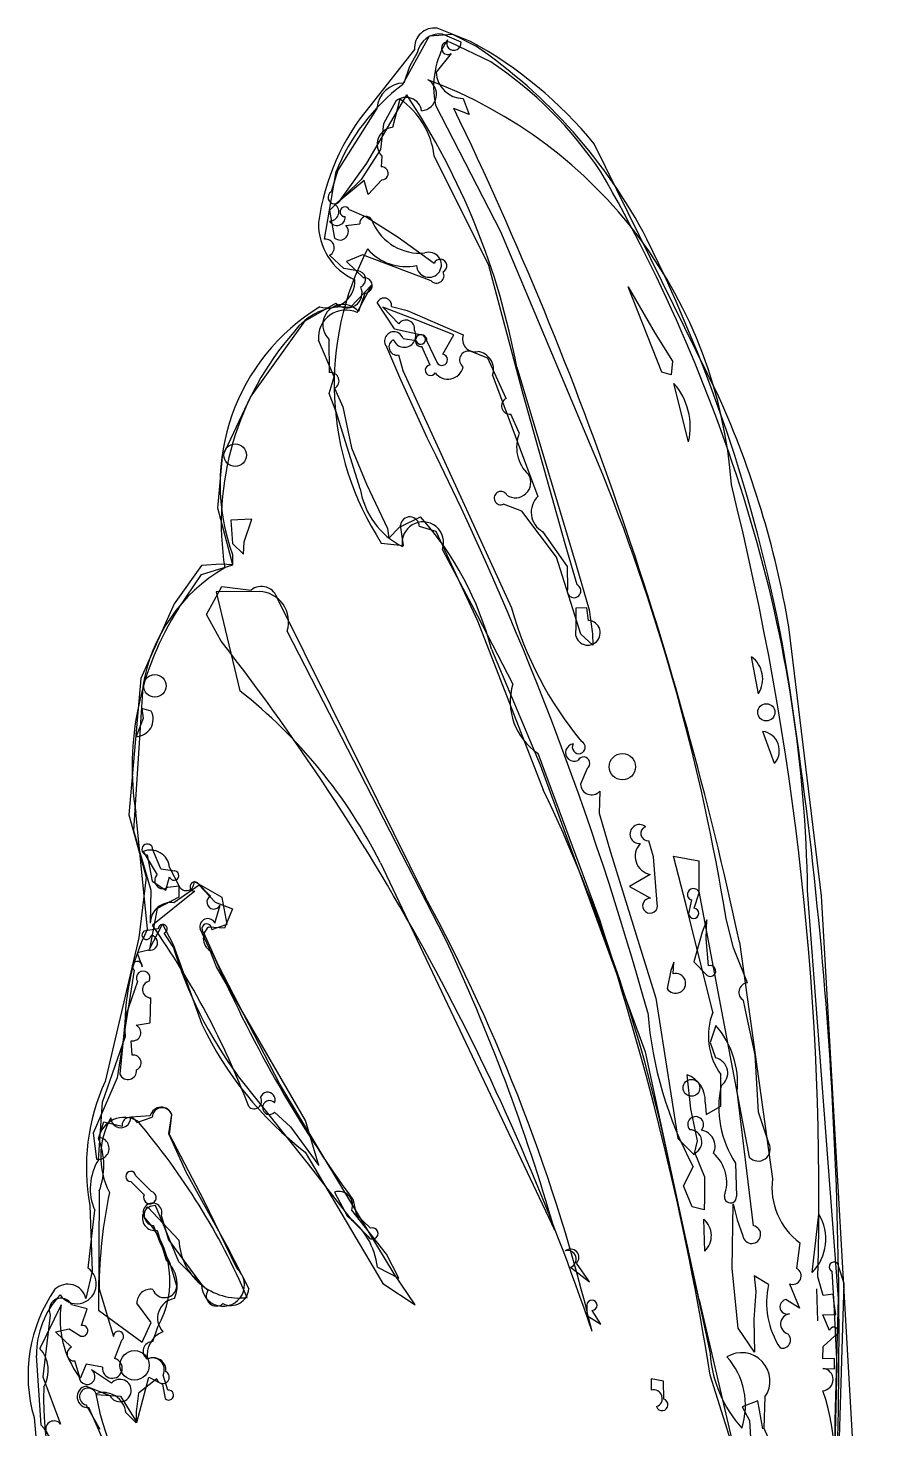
# Model space of a CAD drawing. Extents: x -1.41 to 6.2, y -5.19 to 2.16.
# Drawn here: x -0.482 to 0.268, y 0.405 to 1.637 of the extents above; entities that cross this region are included whole.
import ezdxf

# ---------------------------------------------------------------- set-up
doc = ezdxf.new("R2010")
doc.units = 0

msp = doc.modelspace()

# ---------------------------------------------------------------- linework, layer by layer
at = {"layer": 'Default', "color": 7, "linetype": 'CONTINUOUS'}
for p, q in [((-0.153375, 1.586964), (-0.129561, 1.630031)), ((-0.129561, 1.630031), (-0.10928, 1.631544)), ((-0.101802, 1.624608), (-0.118056, 1.631715)), ((-0.10928, 1.631544), (-0.089032, 1.621412)), ((-0.140226, 1.615234), (-0.146948, 1.603258)), ((-0.110412, 1.614502), (-0.123759, 1.598145)), ((-0.075603, 1.607295), (-0.111124, 1.624413)), ((-0.146948, 1.603258), (-0.152062, 1.588642)), ((-0.184605, 1.51806), (-0.149494, 1.578109)), ((-0.17565, 1.566367), (-0.210172, 1.512062)), ((-0.159038, 1.572798), (-0.169818, 1.552753)), ((-0.155481, 1.574485), (-0.162138, 1.549621)), ((-0.066943, 1.457658), (-0.124202, 1.569393)), ((-0.094591, 1.560875), (-0.108113, 1.566178)), ((-0.099822, 1.574945), (-0.094591, 1.560875)), ((-0.169818, 1.552753), (-0.172417, 1.530044)), ((-0.172417, 1.530044), (-0.189663, 1.503932)), ((-0.207623, 1.485972), (-0.184605, 1.51806)), ((-0.17148, 1.524445), (-0.171986, 1.514878)), ((-0.077372, 1.428108), (-0.125383, 1.524711)), ((-0.221881, 1.451214), (-0.211583, 1.510956)), ((-0.189663, 1.503932), (-0.217502, 1.476566)), ((-0.210172, 1.512062), (-0.215937, 1.492862)), ((-0.186999, 1.50298), (-0.212387, 1.48188)), ((-0.183338, 1.490716), (-0.186999, 1.50298)), ((-0.171269, 1.50347), (-0.183338, 1.490716)), ((-0.217502, 1.476566), (-0.212945, 1.452325)), ((-0.19997, 1.477319), (-0.185303, 1.470983)), ((-0.185303, 1.470983), (-0.156911, 1.452952)), ((-0.202943, 1.463286), (-0.19083, 1.464742)), ((0.02294, 1.244264), (-0.066943, 1.457658)), ((-0.156911, 1.452952), (-0.125428, 1.43019)), ((-0.204832, 1.425394), (-0.217267, 1.437204)), ((-0.18838, 1.437681), (-0.202374, 1.43168)), ((-0.202374, 1.43168), (-0.187379, 1.41737)), ((-0.128086, 1.414646), (-0.18838, 1.437681)), ((-0.192794, 1.423466), (-0.204832, 1.425394)), ((-0.047298, 1.315066), (-0.077372, 1.428108)), ((-0.180314, 1.411082), (-0.199331, 1.391246)), ((-0.193044, 1.38678), (-0.180314, 1.411082)), ((0.044956, 1.40944), (0.068726, 1.368517)), ((0.074612, 1.334514), (0.044956, 1.40944)), ((-0.238691, 1.379479), (-0.211794, 1.395089)), ((-0.186331, 1.403841), (-0.192006, 1.387803)), ((-0.16033, 1.372555), (-0.175494, 1.395548)), ((-0.162822, 1.39212), (-0.149095, 1.388514)), ((-0.170429, 1.391598), (-0.15649, 1.376945)), ((-0.140548, 1.379967), (-0.170429, 1.391598)), ((-0.149095, 1.388514), (-0.099901, 1.36712)), ((-0.108008, 1.367098), (-0.140548, 1.379967)), ((-0.286652, 1.312363), (-0.238691, 1.379479)), ((-0.16033, 1.372555), (-0.136235, 1.367083)), ((0.068726, 1.368517), (0.084037, 1.344035)), ((-0.213153, 1.330394), (-0.227076, 1.362628)), ((-0.217892, 1.36343), (-0.217541, 1.333967)), ((-0.15474, 1.327547), (-0.167116, 1.356446)), ((-0.152737, 1.363872), (-0.141236, 1.362252)), ((-0.128814, 1.340641), (-0.136284, 1.357029)), ((-0.131781, 1.361772), (-0.123135, 1.343039)), ((-0.11782, 1.350198), (-0.108008, 1.367098)), ((-0.156661, 1.349513), (-0.152947, 1.335797)), ((-0.07839, 1.346628), (-0.09377, 1.35273)), ((-0.062132, 1.311238), (-0.07839, 1.346628)), ((0.084037, 1.344035), (0.082754, 1.332083)), ((-0.152947, 1.335797), (-0.057443, 1.127155)), ((-0.074018, 1.331804), (-0.034294, 1.225155)), ((-0.052848, 1.338673), (-0.000722, 1.164717)), ((0.082754, 1.332083), (0.074612, 1.334514)), ((-0.217659, 1.315602), (-0.213153, 1.330394)), ((-0.212938, 1.320227), (-0.205708, 1.30376)), ((-0.131146, 1.276057), (-0.15474, 1.327547)), ((0.098183, 1.273231), (0.085234, 1.324558)), ((-0.311529, 1.260134), (-0.286652, 1.312363)), ((-0.211475, 1.2994), (-0.217659, 1.315602)), ((-0.010204, 1.183418), (-0.047298, 1.315066)), ((-0.190299, 1.231727), (-0.211475, 1.2994)), ((-0.205708, 1.30376), (-0.198158, 1.267933)), ((-0.050594, 1.280973), (-0.058047, 1.297466)), ((-0.31552, 1.214839), (-0.311529, 1.260134)), ((-0.198158, 1.267933), (-0.184909, 1.235765)), ((-0.184909, 1.235765), (-0.166286, 1.196873)), ((-0.302427, 1.164891), (-0.31552, 1.214839)), ((-0.048255, 1.212249), (-0.064361, 1.218315)), ((-0.017787, 1.171787), (-0.048255, 1.212249)), ((-0.28574, 1.205123), (-0.30404, 1.204311)), ((-0.30404, 1.204311), (-0.302514, 1.183662)), ((-0.292226, 1.185221), (-0.28574, 1.205123)), ((-0.166286, 1.196873), (-0.165216, 1.188515)), ((-0.165216, 1.188515), (-0.156006, 1.198176)), ((-0.156006, 1.198176), (-0.137353, 1.207065)), ((-0.152286, 1.182097), (-0.155123, 1.199733)), ((-0.138531, 1.198815), (-0.123878, 1.194463)), ((-0.302514, 1.183662), (-0.292928, 1.174244)), ((-0.292928, 1.174244), (-0.292226, 1.185221)), ((-0.171875, 1.184151), (-0.152286, 1.182097)), ((-0.123878, 1.194463), (-0.087214, 1.115859)), ((-0.030132, 1.194126), (-0.00865, 1.163483)), ((0.000283, 1.147426), (-0.010204, 1.183418)), ((-0.087129, 1.119773), (-0.118138, 1.178422)), ((0.003517, 1.103907), (-0.017787, 1.171787)), ((-0.329797, 1.156547), (-0.302427, 1.164891)), ((-0.00865, 1.163483), (-0.008245, 1.143954)), ((-0.000722, 1.164717), (0.010668, 1.125424)), ((-0.350114, 1.126635), (-0.329797, 1.156547)), ((-0.325572, 1.121205), (-0.311841, 1.145943)), ((-0.311841, 1.145943), (-0.286324, 1.142629)), ((-0.27917, 1.141472), (-0.316841, 1.141222)), ((-0.316841, 1.141222), (-0.29622, 1.054178)), ((-0.263205, 1.134926), (-0.216548, 1.041283)), ((-0.312493, 1.097805), (-0.325572, 1.121205)), ((-0.000792, 1.126909), (-0.000813, 1.108238)), ((0.00861, 1.127006), (-0.000792, 1.126909)), ((0.010255, 1.116026), (0.00861, 1.127006)), ((0.010668, 1.125424), (0.013762, 1.104406)), ((-0.087214, 1.115859), (-0.029489, 0.967181)), ((-0.056354, 1.060205), (-0.087129, 1.119773)), ((-0.116183, 0.83754), (-0.254572, 1.106739)), ((0.013909, 1.094208), (0.003517, 1.103907)), ((0.013762, 1.104406), (0.013909, 1.094208)), ((-0.075095, 1.090894), (-0.032215, 0.989058)), ((0.159465, 1.05167), (0.153363, 1.08416)), ((-0.381541, 1.05787), (-0.38948, 0.931295)), ((-0.373952, 1.036356), (-0.382336, 1.038578)), ((-0.382336, 1.038578), (-0.381149, 1.029875)), ((-0.216548, 1.041283), (-0.133193, 0.872919)), ((-0.381149, 1.029875), (-0.387368, 1.013956)), ((0.173607, 0.990387), (0.163391, 1.018479)), ((0.020343, 0.851821), (-0.034088, 0.999122)), ((-0.032215, 0.989058), (0.060138, 0.736755)), ((0.008958, 0.985995), (0.00319, 0.972166)), ((0.02011, 0.96583), (0.019459, 0.946543)), ((-0.377409, 0.844735), (-0.387645, 0.947264)), ((0.019459, 0.946543), (0.029554, 0.912422)), ((-0.38948, 0.931295), (-0.37444, 0.878813)), ((-0.381188, 0.912851), (-0.36892, 0.89243)), ((-0.365461, 0.897767), (-0.372627, 0.914417)), ((0.029554, 0.912422), (0.06947, 0.784032)), ((0.067281, 0.908149), (0.063162, 0.922232)), ((-0.377509, 0.909847), (-0.373226, 0.886676)), ((-0.172579, 0.902976), (-0.019671, 0.580262)), ((0.070471, 0.867298), (0.067281, 0.908149)), ((0.085022, 0.908861), (0.107265, 0.904753)), ((0.096044, 0.86561), (0.085022, 0.908861)), ((0.107265, 0.904753), (0.107087, 0.877727)), ((-0.365461, 0.897767), (-0.353263, 0.895733)), ((-0.361088, 0.878786), (-0.357942, 0.890694)), ((-0.357902, 0.898955), (-0.349619, 0.882391)), ((0.064508, 0.892755), (0.046327, 0.881963)), ((-0.37444, 0.878813), (-0.374897, 0.849863)), ((-0.373226, 0.886676), (-0.361088, 0.878786)), ((-0.335727, 0.877854), (-0.373048, 0.848208)), ((-0.359416, 0.881607), (-0.349772, 0.882555)), ((-0.331836, 0.883177), (-0.354062, 0.867854)), ((-0.349772, 0.882555), (-0.349676, 0.872717)), ((-0.311777, 0.872522), (-0.336343, 0.88641)), ((-0.321879, 0.873703), (-0.333507, 0.885331)), ((-0.331836, 0.883177), (-0.317751, 0.868268)), ((0.046327, 0.881963), (0.064813, 0.871724)), ((0.102914, 0.862932), (0.107329, 0.876549)), ((0.107087, 0.877727), (0.151512, 0.644141)), ((0.229894, 0.519679), (0.202773, 0.878553)), ((-0.368879, 0.862761), (-0.375687, 0.827031)), ((-0.349676, 0.872717), (-0.368879, 0.862761)), ((-0.318083, 0.849996), (-0.313432, 0.865762)), ((-0.317751, 0.868268), (-0.302738, 0.862349)), ((-0.307241, 0.8491), (-0.311777, 0.872522)), ((0.119367, 0.77166), (0.096044, 0.86561)), ((0.100633, 0.870241), (0.098181, 0.858393)), ((-0.302738, 0.862349), (-0.309693, 0.845382)), ((0.114268, 0.852788), (0.110058, 0.841954)), ((0.11367, 0.836486), (0.114268, 0.852788)), ((0.137656, 0.828152), (0.131066, 0.85379)), ((-0.367937, 0.844886), (-0.380606, 0.842751)), ((-0.375687, 0.827031), (-0.363984, 0.848949)), ((-0.363984, 0.848949), (-0.354659, 0.830973)), ((-0.354837, 0.829188), (-0.36261, 0.841081)), ((-0.323153, 0.827761), (-0.331018, 0.844863)), ((-0.314868, 0.812723), (-0.327863, 0.841502)), ((-0.309693, 0.845382), (-0.323633, 0.846463)), ((-0.320838, 0.844417), (-0.307241, 0.8491)), ((0.110058, 0.841954), (0.102895, 0.815966)), ((-0.376481, 0.826157), (-0.386349, 0.823679)), ((-0.354659, 0.830973), (-0.329462, 0.761053)), ((-0.316697, 0.811562), (-0.323153, 0.827761)), ((0.115686, 0.812394), (0.11367, 0.836486)), ((0.150008, 0.797369), (0.137656, 0.828152)), ((0.142817, 0.833034), (0.171867, 0.625023)), ((-0.386349, 0.823679), (-0.381948, 0.811409)), ((0.085091, 0.815648), (0.082534, 0.808315)), ((0.084547, 0.805368), (0.085091, 0.815648)), ((0.102895, 0.815966), (0.114493, 0.803829)), ((-0.389, 0.808403), (-0.404085, 0.713991)), ((-0.238415, 0.676439), (-0.316697, 0.811562)), ((-0.261065, 0.708392), (-0.314868, 0.812723)), ((0.082534, 0.808315), (0.079325, 0.792396)), ((-0.386047, 0.79843), (-0.396515, 0.768123)), ((-0.374867, 0.762097), (-0.374431, 0.784171)), ((0.06947, 0.784032), (0.088753, 0.660402)), ((0.149339, 0.767682), (0.146528, 0.781938)), ((-0.396515, 0.768123), (-0.401511, 0.716969)), ((0.156784, 0.73417), (0.149339, 0.767682)), ((-0.387223, 0.760069), (-0.374867, 0.762097)), ((0.122137, 0.759812), (0.117065, 0.744996)), ((-0.416773, 0.692436), (-0.396897, 0.749558)), ((-0.390777, 0.733852), (-0.391541, 0.746463)), ((0.117065, 0.744996), (0.121784, 0.731344)), ((0.060138, 0.736755), (0.117076, 0.471528)), ((0.159569, 0.683552), (0.156784, 0.73417)), ((-0.235861, 0.637937), (-0.298189, 0.716139)), ((0.100203, 0.686553), (0.097001, 0.716584)), ((0.126431, 0.68892), (0.126438, 0.716761)), ((-0.404085, 0.713991), (-0.425072, 0.665263)), ((-0.190136, 0.590365), (-0.261065, 0.708392)), ((-0.420415, 0.641823), (-0.416773, 0.692436)), ((0.112762, 0.692512), (0.113639, 0.681508)), ((0.155305, 0.583749), (0.140932, 0.702073)), ((-0.374873, 0.68058), (-0.391987, 0.679251)), ((-0.3867, 0.674719), (-0.373133, 0.67926)), ((-0.356286, 0.681731), (-0.358858, 0.664888)), ((-0.357961, 0.663991), (-0.355852, 0.68138)), ((-0.265657, 0.683563), (-0.251606, 0.670774)), ((0.105955, 0.65852), (0.100203, 0.686553)), ((0.113639, 0.681508), (0.126431, 0.68892)), ((0.168693, 0.656271), (0.159569, 0.683552)), ((-0.425072, 0.665263), (-0.421971, 0.642191)), ((-0.419993, 0.661393), (-0.415554, 0.675085)), ((-0.415554, 0.675085), (-0.399469, 0.671214)), ((-0.251606, 0.670774), (-0.226619, 0.636907)), ((-0.226619, 0.636907), (-0.238415, 0.676439)), ((-0.358858, 0.664888), (-0.343432, 0.630605)), ((-0.327838, 0.606176), (-0.357961, 0.663991)), ((0.088753, 0.660402), (0.103002, 0.646264)), ((0.103002, 0.646264), (0.105955, 0.65852)), ((-0.238751, 0.648491), (-0.170522, 0.533121)), ((0.107481, 0.518517), (0.079647, 0.646632)), ((0.103592, 0.647648), (0.112182, 0.626916)), ((-0.343432, 0.630605), (-0.307376, 0.565622)), ((-0.197137, 0.588021), (-0.235861, 0.637937)), ((0.093758, 0.618845), (0.102153, 0.635648)), ((0.139425, 0.638695), (0.139976, 0.619058)), ((-0.380235, 0.610839), (-0.392083, 0.622688)), ((-0.387543, 0.627582), (-0.373926, 0.613959)), ((0.101251, 0.600482), (0.093758, 0.618845)), ((0.112182, 0.626916), (0.112138, 0.607986)), ((0.139976, 0.619058), (0.140245, 0.609382)), ((-0.419716, 0.61436), (-0.420368, 0.50955)), ((-0.298607, 0.546024), (-0.327838, 0.606176)), ((-0.212944, 0.613359), (-0.201617, 0.591939)), ((-0.19646, 0.6062), (-0.193841, 0.5936)), ((0.112138, 0.607986), (0.111871, 0.597825)), ((-0.429476, 0.546513), (-0.423713, 0.597438)), ((-0.377092, 0.600092), (-0.34969, 0.571118)), ((-0.349639, 0.552144), (-0.37039, 0.601444)), ((-0.365187, 0.592709), (-0.35896, 0.57129)), ((-0.167194, 0.558733), (-0.197876, 0.59749)), ((-0.193841, 0.5936), (-0.181264, 0.581576)), ((0.111871, 0.597825), (0.101251, 0.600482)), ((0.136547, 0.54616), (0.137383, 0.603039)), ((0.137383, 0.603039), (0.140835, 0.589064)), ((0.206604, 0.54255), (0.212737, 0.593877)), ((-0.366132, 0.568915), (-0.372117, 0.58402)), ((-0.368697, 0.579701), (-0.360853, 0.553434)), ((-0.183821, 0.57458), (-0.197137, 0.588021)), ((-0.160598, 0.541395), (-0.190136, 0.590365)), ((0.112323, 0.561406), (0.111535, 0.589498)), ((0.140835, 0.589064), (0.145843, 0.575027)), ((-0.35749, 0.55065), (-0.366132, 0.568915)), ((-0.35896, 0.57129), (-0.329775, 0.532095)), ((0.1958, 0.568801), (0.192979, 0.546293)), ((-0.307376, 0.565622), (-0.288376, 0.528345)), ((-0.156396, 0.537629), (-0.167194, 0.558733)), ((-0.351404, 0.53078), (-0.35749, 0.55065)), ((-0.324245, 0.526895), (-0.349639, 0.552144)), ((-0.175236, 0.547263), (-0.156396, 0.537629)), ((-0.005529, 0.547264), (0.011068, 0.534429)), ((0.011068, 0.534429), (-0.000307, 0.550808)), ((0.141822, 0.493843), (0.136547, 0.54616)), ((0.224067, 0.543724), (0.225692, 0.514897)), ((0.234885, 0.533047), (0.230163, 0.547275)), ((-0.170522, 0.533121), (-0.142242, 0.514156)), ((-0.142242, 0.514156), (-0.160598, 0.541395)), ((0.168362, 0.532138), (0.155713, 0.539875)), ((0.155713, 0.539875), (0.157258, 0.52595)), ((0.186711, 0.532812), (0.195512, 0.511425)), ((0.216441, 0.522473), (0.211698, 0.538837)), ((0.22698, 0.267345), (0.234885, 0.533047)), ((-0.419897, 0.528274), (-0.407216, 0.486266)), ((0.107481, 0.518517), (0.135903, 0.396573)), ((0.157258, 0.52595), (0.15546, 0.501279)), ((0.195512, 0.511425), (0.183655, 0.518827)), ((0.21053, 0.528216), (0.211318, 0.500123)), ((0.225135, 0.523629), (0.216441, 0.522473)), ((0.226059, 0.515317), (0.225135, 0.523629)), ((0.226883, 0.412275), (0.229894, 0.519679)), ((-0.453258, 0.514259), (-0.472001, 0.475934)), ((-0.462691, 0.505251), (-0.46922, 0.451059)), ((-0.43025, 0.510651), (-0.444119, 0.514284)), ((-0.435341, 0.496142), (-0.43025, 0.510651)), ((-0.420368, 0.50955), (-0.382025, 0.481395)), ((-0.373973, 0.498681), (-0.386661, 0.515664)), ((0.008623, 0.514137), (0.008613, 0.504837)), ((0.021029, 0.497219), (0.013349, 0.509322)), ((0.216201, 0.50557), (0.227498, 0.5058)), ((0.222064, 0.491595), (0.216201, 0.50557)), ((0.225692, 0.514897), (0.228398, 0.460445)), ((0.227498, 0.5058), (0.226059, 0.515317)), ((-0.458077, 0.490605), (-0.44625, 0.493118)), ((-0.44625, 0.493118), (-0.436004, 0.486776)), ((-0.382025, 0.481395), (-0.373973, 0.498681)), ((-0.372622, 0.48187), (-0.368267, 0.494756)), ((0.008613, 0.504837), (0.021029, 0.497219)), ((0.156156, 0.472553), (0.141822, 0.493843)), ((0.15546, 0.501279), (0.156156, 0.472553)), ((-0.444037, 0.477047), (-0.458077, 0.490605)), ((-0.400227, 0.482883), (-0.406211, 0.466937)), ((0.216349, 0.477462), (0.226804, 0.487117)), ((-0.470597, 0.408312), (-0.474953, 0.46973)), ((0.216086, 0.466736), (0.216349, 0.477462)), ((-0.436498, 0.44959), (-0.441162, 0.464901)), ((-0.431079, 0.461964), (-0.436498, 0.44959)), ((-0.416984, 0.459295), (-0.431079, 0.461964)), ((-0.408989, 0.445306), (-0.426589, 0.457098)), ((0.226223, 0.466943), (0.216086, 0.466736)), ((0.216183, 0.458385), (0.226425, 0.45797)), ((0.228398, 0.460445), (0.22554, 0.344923)), ((0.226425, 0.45797), (0.226223, 0.466943)), ((-0.46922, 0.451059), (-0.45373, 0.409416)), ((-0.386556, 0.410758), (-0.376042, 0.450623)), ((-0.36922, 0.449064), (-0.385206, 0.436611)), ((-0.376042, 0.450623), (-0.364128, 0.44448)), ((-0.364128, 0.44448), (-0.361882, 0.431745)), ((-0.359522, 0.439244), (-0.363671, 0.452516)), ((0.065402, 0.449121), (0.065221, 0.439094)), ((0.075998, 0.447099), (0.065402, 0.449121)), ((0.076398, 0.431387), (0.075998, 0.447099)), ((0.143487, 0.368938), (0.117136, 0.452484)), ((-0.431287, 0.442759), (-0.410283, 0.434373)), ((-0.422188, 0.435258), (-0.400962, 0.434024)), ((-0.400962, 0.434024), (-0.386556, 0.410758)), ((-0.385206, 0.436611), (-0.38731, 0.420295)), ((0.165248, 0.433201), (0.16418, 0.405927)), ((-0.418919, 0.404624), (-0.431328, 0.426228)), ((-0.41379, 0.389834), (-0.428848, 0.423868)), ((-0.387229, 0.410562), (-0.396251, 0.419436)), ((-0.38731, 0.420295), (-0.387229, 0.410562)), ((0.158999, 0.429918), (0.145324, 0.424606)), ((0.145324, 0.424606), (0.151695, 0.412442)), ((0.163303, 0.405073), (0.158999, 0.429918)), ((0.151695, 0.412442), (0.154796, 0.35904)), ((0.227006, 0.361609), (0.226883, 0.412275)), ((0.16418, 0.405927), (0.170017, 0.392668))]:
    msp.add_line(p, q, dxfattribs=at)
at = {"layer": 'Default', "color": 4, "linetype": 'CONTINUOUS'}
for p, q in [((-0.093415, 1.625107), (-0.12283, 1.636818)), ((-0.142658, 1.61823), (-0.181942, 1.568222)), ((0.124672, 1.312739), (0.015322, 1.535227)), ((-0.302576, 1.173914), (-0.302514, 1.164826)), ((-0.329848, 1.164309), (-0.35376, 1.130747)), ((-0.312528, 1.165456), (-0.329848, 1.164309)), ((-0.302514, 1.164826), (-0.312528, 1.165456)), ((-0.35376, 1.130747), (-0.383022, 1.065002)), ((0.214985, 0.873973), (0.186131, 1.110475)), ((-0.383022, 1.065002), (-0.393581, 0.945018)), ((-0.393581, 0.945018), (-0.378499, 0.890377)), ((-0.378499, 0.890377), (-0.384793, 0.836888)), ((0.268072, -0.055448), (0.214985, 0.873973)), ((-0.384793, 0.836888), (-0.414515, 0.710747)), ((-0.428002, 0.601853), (-0.425924, 0.543818)), ((-0.425924, 0.543818), (-0.431441, 0.519926)), ((-0.476916, 0.415043), (-0.471741, 0.354079))]:
    msp.add_line(p, q, dxfattribs=at)
at = {"layer": 'Default', "color": 7, "linetype": 'CONTINUOUS'}
for centre, radius in [((-0.300173, 1.26133), 0.009908), ((-0.370879, 1.058625), 0.009912), ((0.166421, 1.03529), 0.007533), ((0.03995, 0.987445), 0.011608), ((0.100652, 0.705071), 0.007383), ((-0.388671, 0.461046), 0.012912)]:
    msp.add_circle(centre, radius, dxfattribs=at)
at = {"layer": 'Default', "color": 4, "linetype": 'CONTINUOUS'}
for centre, radius, start, end in [((-0.125377, 1.619665), 0.017341, 81.554186, 184.748213), ((-0.269116, 1.301831), 0.367938, 39.370652, 61.475923), ((-0.027797, 1.439256), 0.200979, 140.082417, 172.330347), ((-0.173678, 1.464492), 0.053324, 178.293854, 246.320006), ((-0.218959, 1.414677), 0.023885, 253.096041, 362.350994), ((-0.131025, 1.235997), 0.18244, 121.336149, 199.894811), ((-0.625232, 0.974407), 0.822693, 9.520097, 24.283349), ((-0.24933, 0.635006), 0.181721, 155.367388, 190.51191), ((-0.447334, 0.516013), 0.016367, 13.832752, 133.530305), ((-0.349825, 0.452325), 0.132446, 145.217957, 196.348682)]:
    msp.add_arc(centre, radius, start, end, dxfattribs=at)
at = {"layer": 'Default', "color": 7, "linetype": 'CONTINUOUS'}
for centre, radius, start, end in [((-0.120175, 1.611413), 0.020412, 84.041264, 169.211068), ((-0.049798, 1.585417), 0.076111, 147.098563, 192.154363), ((-0.108106, 1.623722), 0.006366, 151.493558, 367.999627), ((-0.113372, 1.61927), 0.005613, 66.381468, 301.835547), ((-0.357445, 1.231941), 0.473004, 27.64832, 55.426406), ((-0.272828, 1.313344), 0.353984, 33.859451, 56.140549), ((-0.13779, 1.578683), 0.014449, 275.171402, 422.049979), ((-0.274044, 1.20632), 0.410828, 4.074424, 69.626319), ((-0.099264, 1.59947), 0.024531, 183.095731, 268.697532), ((-0.043412, 1.442462), 0.181584, 127.270439, 157.839359), ((-0.15168, 1.564611), 0.024034, 90.911847, 175.811235), ((-0.684917, 1.222766), 0.642608, 10.391288, 33.570983), ((-0.150144, 1.562231), 0.013812, 8.588712, 130.085069), ((-0.195645, 1.516212), 0.070774, 6.897454, 55.423867), ((-3.00697, 0.164486), 3.219956, 11.983301, 25.80528), ((-0.160384, 1.534648), 0.015075, 96.681716, 222.600067), ((-0.171518, 1.509181), 0.005717, 272.491802, 454.700442), ((-1.231136, 0.791295), 1.44413, 16.617683, 29.87225), ((-0.212944, 1.488013), 0.005699, 121.689022, 339.008252), ((-0.217305, 1.475406), 0.00813, 269.125384, 412.779215), ((-0.203819, 1.475449), 0.004279, 25.914287, 274.032488), ((-0.210916, 1.470807), 0.007408, 208.459673, 362.889016), ((-0.185104, 1.465441), 0.005768, 4.721497, 186.961843), ((-0.208165, 1.458007), 0.007425, 229.92438, 405.311061), ((-0.137923, 1.484298), 0.045328, 203.925663, 275.425771), ((-0.220697, 1.443839), 0.007469, 297.332592, 459.120416), ((0.042636, 1.323678), 0.255896, 152.280595, 213.041564), ((-0.150091, 1.471973), 0.044711, 220.886747, 281.776824), ((-1.175916, 0.839469), 1.380514, 10.248926, 26.313908), ((-0.129993, 1.428807), 0.010989, 183.1516, 469.366767), ((-0.120088, 1.427896), 0.005813, 295.233911, 516.752295), ((-0.193041, 1.416114), 0.007356, 295.383824, 448.072584), ((-0.1867, 1.410618), 0.006787, 273.112564, 455.748551), ((-0.123375, 1.419334), 0.006645, 224.856452, 389.814082), ((-0.202051, 1.404123), 0.013286, 222.837216, 383.723693), ((-0.205479, 1.376179), 0.017794, 40.785903, 225.765446), ((-0.169403, 1.392929), 0.00663, 352.988686, 516.735248), ((-0.206197, 1.33993), 0.051773, 82.378382, 145.28098), ((-0.203009, 1.364768), 0.024162, 65.643394, 185.081546), ((-0.150251, 1.372647), 0.007576, 348.921168, 505.439096), ((-0.059067, 1.201402), 0.253397, 138.466946, 188.902427), ((-0.160679, 1.361616), 0.008256, 15.853756, 218.771163), ((-0.151634, 1.366334), 0.010067, 200.569458, 388.849471), ((-0.15807, 1.356416), 0.007046, 115.098686, 281.537967), ((-0.13688, 1.362104), 0.00511, 356.269294, 636.703096), ((-0.137155, 1.363032), 0.004155, 190.811261, 437.204835), ((-0.089417, 1.363383), 0.01113, 160.380619, 282.910405), ((-0.11866, 1.345269), 0.005, 206.493054, 440.329844), ((-0.095379, 1.345152), 0.007747, 78.015055, 234.369259), ((-0.089227, 1.336718), 0.015983, 342.094597, 441.738466), ((-0.216341, 1.326728), 0.007338, 297.638249, 459.408325), ((-0.128588, 1.336023), 0.004624, 92.799384, 331.354878), ((-0.113419, 1.342228), 0.013942, 217.159365, 346.001417), ((0.041233, 1.286161), 0.058399, 347.208736, 401.109511), ((-0.058886, 1.304709), 0.007291, 116.428145, 276.612658), ((-2.665169, 0.015963), 2.830037, 15.477339, 26.439792), ((-0.019503, 1.268593), 0.033465, 158.289563, 226.509788), ((-0.053933, 1.237278), 0.013395, 235.319621, 391.690452), ((-1.694268, 0.558546), 1.849058, 9.187887, 21.767899), ((-2.374003, 0.609418), 2.586664, 358.436403, 374.007341), ((-0.122668, 1.242295), 0.068452, 188.881295, 243.554199), ((-0.066797, 1.223644), 0.005859, 26.53812, 294.564205), ((-0.020647, 1.211192), 0.019525, 134.346238, 240.934132), ((-0.146854, 1.198786), 0.008323, 0.195102, 173.47163), ((-0.13529, 1.184531), 0.018208, 340.394825, 551.163555), ((-0.348427, 1.019179), 0.282583, 14.701485, 41.673707), ((-0.999821, 0.860331), 1.202732, 0.868102, 16.617683), ((-0.235482, 1.033974), 0.148001, 119.968082, 170.708434), ((-0.277104, 1.131756), 0.014255, 12.844998, 130.298711), ((-0.002521, 1.142102), 0.006017, 162.071929, 422.229199), ((-0.279887, 1.114888), 0.026594, 342.155849, 448.455046), ((-0.132994, 0.987593), 0.257824, 147.364803, 188.999243), ((0.247855, 1.212056), 0.316883, 195.540989, 219.691183), ((0.009613, 1.105179), 0.010866, 163.648983, 446.616917), ((-1.938929, -0.166046), 2.05976, 18.592983, 37.849621), ((0.139145, 1.064672), 0.024123, 327.386497, 413.886791), ((-3.560321, 0.485197), 3.790662, 357.173202, 369.105768), ((-0.003859, 1.044741), 0.054726, 163.585368, 236.469708), ((-0.575129, 0.699954), 0.450848, 26.763549, 51.783856), ((-0.38774, 1.029396), 0.015445, 271.381274, 386.784544), ((0.160923, 1.001678), 0.016981, 318.323312, 441.644787), ((-0.002259, 0.999896), 0.007648, 96.929545, 294.667737), ((0.001646, 1.004545), 0.005654, 148.630873, 425.235107), ((0.005871, 0.990539), 0.005493, 304.194599, 514.008962), ((-1.371983, 0.331252), 1.485495, 12.257547, 25.346531), ((0.012983, 0.972557), 0.009801, 182.286529, 316.654874), ((0.054984, 0.928206), 0.008359, 51.15639, 275.173141), ((0.06265, 0.928699), 0.006487, 111.933059, 274.524651), ((-0.37743, 0.914654), 0.004809, 357.171126, 629.055596), ((-0.374718, 0.897234), 0.016904, 5.842399, 112.506007), ((0.067324, 0.908646), 0.016139, 135.883623, 259.950932), ((-0.363749, 0.887387), 0.007223, 135.72008, 306.853796), ((-0.35394, 0.89167), 0.004119, 193.715773, 440.533305), ((-0.343325, 0.885538), 0.007037, 206.56677, 367.113367), ((-0.335847, 0.881958), 0.004106, 55.243581, 271.676543), ((0.102328, 0.87515), 0.005193, 15.634066, 250.954123), ((-0.356461, 0.849572), 0.018439, 82.524901, 179.095457), ((-0.318969, 0.868335), 0.006106, 118.460844, 335.078598), ((-1.508647, 0.126465), 1.56495, 13.458578, 28.488515), ((0.06428, 0.865214), 0.006532, 85.325551, 378.603821), ((0.102632, 0.85849), 0.004452, 181.250349, 446.362657), ((-0.324328, 0.846869), 0.006984, 26.603182, 196.687555), ((-2.438759, 0.044371), 2.588273, 9.072121, 18.177676), ((-0.203935, 0.759632), 0.193225, 153.868157, 182.988396), ((-0.378154, 0.839548), 0.004034, 127.441432, 353.1002), ((-0.375098, 0.832571), 0.006562, 257.832056, 441.689394), ((-0.979275, 0.42419), 0.739799, 20.948137, 34.970386), ((-0.363994, 0.844774), 0.003944, 290.543934, 538.374554), ((-0.325144, 0.844873), 0.004331, 353.947591, 591.112146), ((-0.31532, 0.836535), 0.012948, 129.93948, 245.129833), ((0.005084, 0.938825), 0.376249, 196.941362, 216.288918), ((-1.697643, 0.097551), 1.746023, 16.049216, 25.075603), ((-0.38631, 0.811867), 0.004386, 354.006596, 592.163678), ((0.722424, 1.273386), 1.135555, 203.268983, 215.982759), ((-0.381061, 0.801708), 0.005966, 330.935683, 573.327623), ((0.086809, 0.79692), 0.008745, 211.156043, 464.986116), ((0.117198, 0.807818), 0.00482, 235.859701, 468.292099), ((-0.374388, 0.791563), 0.007392, 101.377778, 269.665438), ((0.150528, 0.789144), 0.008242, 93.617189, 240.961948), ((0.408094, 0.799388), 0.347002, 184.662847, 208.155721), ((0.174672, 0.750878), 0.059081, 159.405168, 215.272675), ((-0.390326, 0.753566), 0.007206, 260.28747, 424.493459), ((-0.048656, 0.894517), 0.31091, 205.421186, 232.307928), ((0.063381, 0.708758), 0.077838, 355.073142, 400.987609), ((-0.38984, 0.72704), 0.006877, 294.956826, 457.824763), ((0.118981, 0.718058), 0.013578, 304.688259, 438.085715), ((-0.394499, 0.719929), 0.007611, 202.883637, 366.61342), ((0.088411, 0.693764), 0.024383, 357.056774, 429.372721), ((0.214309, 0.687943), 0.089627, 167.793273, 213.331548), ((-0.283571, 0.693192), 0.006586, 223.188805, 393.393465), ((-0.271779, 0.694534), 0.006695, 336.487133, 520.060846), ((-0.270118, 0.687722), 0.006099, 42.764354, 317.010189), ((-0.397908, 0.65618), 0.022856, 58.309617, 169.295369), ((-0.348935, 0.644799), 0.069474, 150.866892, 207.176878), ((-0.4008, 0.678832), 0.008823, 181.362567, 362.721311), ((-0.392914, 0.672345), 0.006652, 20.904532, 189.791883), ((-0.365239, 0.678028), 0.009967, 19.647279, 165.163712), ((-0.36448, 0.67893), 0.00866, 18.868157, 177.815979), ((0.104344, 0.672789), 0.006956, 313.046028, 581.535438), ((-0.844396, 0.284003), 0.602983, 23.114193, 40.502457), ((0.099127, 0.657426), 0.01075, 294.544254, 449.945028), ((0.107511, 0.653867), 0.013928, 333.733119, 443.480732), ((-0.420709, 0.651764), 0.009656, 262.493753, 445.746915), ((-0.478842, 0.636562), 0.063157, 339.418576, 382.199816), ((0.159347, 0.651276), 0.010597, 222.324226, 388.121044), ((-0.379134, 0.616441), 0.04846, 148.413815, 203.088133), ((0.096748, 0.621657), 0.034915, 340.243698, 408.241498), ((-0.391977, 0.627142), 0.004456, 5.664596, 268.643434), ((0.232428, 0.617598), 0.061014, 173.010429, 233.107326), ((0.009217, 0.524824), 0.429128, 168.133385, 179.539325), ((-0.372956, 0.595474), 0.008246, 340.410512, 568.802159), ((-0.3752, 0.608597), 0.005511, 155.992594, 436.635738), ((-0.209208, 0.601818), 0.012131, 339.096093, 467.939049), ((0.134909, 0.609233), 0.005338, 173.302021, 361.595958), ((-0.370796, 0.590475), 0.010977, 87.880539, 281.024702), ((-0.371109, 0.593138), 0.009173, 130.705059, 263.688293), ((-0.439104, 0.535139), 0.081539, 330.313154, 403.728253), ((-0.238733, 0.539895), 0.063923, 6.618423, 54.505248), ((0.17664, 0.572161), 0.042127, 315.34046, 391.031617), ((-0.179589, 0.576999), 0.004874, 209.743387, 470.109034), ((0.099243, 0.575097), 0.018934, 313.691905, 409.520536), ((0.153639, 0.576062), 0.007865, 187.563322, 437.771966), ((-0.296894, 0.573068), 0.052832, 182.115265, 277.696859), ((-0.00561, 0.555922), 0.007368, 316.040949, 488.693932), ((-0.008209, 0.554359), 0.007585, 290.692405, 465.3465), ((-0.439586, 0.532503), 0.017277, 213.265266, 414.184336), ((-0.380618, 0.531475), 0.029544, 336.600969, 408.011336), ((-0.31094, 0.531784), 0.018838, 179.055972, 409.10531), ((0.189667, 0.539636), 0.007436, 246.583457, 423.545481), ((0.225912, 0.547566), 0.004262, 356.096795, 604.359504), ((-0.362325, 0.531505), 0.010946, 199.751873, 356.200161), ((0.239803, 0.516326), 0.073171, 167.519762, 213.127945), ((-0.397717, 0.470166), 0.077237, 136.812607, 180.323731), ((-0.45342, 0.509799), 0.010326, 25.745748, 206.13039), ((-0.374575, 0.515876), 0.012088, 80.726247, 181.00553), ((-0.35107, 0.502502), 0.017411, 98.032893, 223.014151), ((-0.316809, 0.522045), 0.008878, 146.890373, 310.306872), ((-0.304083, 0.529383), 0.015741, 243.666473, 356.219026), ((0.01317, 0.513873), 0.004554, 272.25106, 536.669414), ((0.18488, 0.512484), 0.00646, 100.930271, 288.465535), ((-0.368796, 0.5019), 0.085362, 171.675195, 216.351588), ((0.188047, 0.497401), 0.009026, 97.13909, 253.177325), ((-0.434556, 0.49138), 0.004826, 252.539998, 459.358839), ((0.225833, 0.490837), 0.003844, 284.622501, 528.630765), ((-0.402747, 0.486589), 0.004481, 304.215794, 544.136543), ((-0.372929, 0.473562), 0.008314, 87.888346, 237.079635), ((-0.355449, 0.470061), 0.022195, 112.104634, 189.311892), ((0.180492, 0.483377), 0.007309, 254.396099, 407.448829), ((-0.492399, 0.456757), 0.027997, 328.538718, 403.232559), ((-0.441781, 0.471168), 0.006297, 110.996301, 275.634169), ((0.225296, 0.478766), 0.108462, 183.82603, 222.210533), ((0.144836, 0.447322), 0.024821, 325.324819, 481.598117), ((0.084515, 0.425872), 0.063661, 341.711005, 401.991597), ((-0.430507, 0.45125), 0.007039, 179.571301, 416.177466), ((-0.408276, 0.458433), 0.008751, 174.347106, 436.354789), ((-0.372995, 0.457164), 0.010418, 333.505247, 475.301729), ((-0.372229, 0.456575), 0.011142, 354.689892, 477.37157), ((0.215278, 0.448535), 0.009891, 274.470429, 444.750308), ((-0.40151, 0.438878), 0.009862, 207.177518, 499.321787), ((-0.36381, 0.450597), 0.005623, 195.822596, 421.592552), ((-0.21473, 0.431562), 0.254008, 177.611984, 215.148594), ((-0.429623, 0.433371), 0.009534, 100.047267, 274.664889), ((-0.42947, 0.433488), 0.007494, 13.65921, 255.645982), ((-0.416042, 0.417235), 0.019912, 6.346593, 109.800416), ((-0.161346, 0.484533), 0.265913, 190.522743, 220.222355), ((-0.358761, 0.434883), 0.004426, 225.160491, 459.893785), ((0.067538, 0.431889), 0.007568, 288.151197, 467.824669), ((0.074822, 0.426413), 0.005217, 199.198231, 432.419094), ((0.061495, 0.38231), 0.164511, 334.869193, 380.03624), ((-0.485592, 0.391303), 0.022675, 326.65765, 408.599752), ((-0.459436, 0.404801), 0.007339, 38.962325, 272.33125)]:
    msp.add_arc(centre, radius, start, end, dxfattribs=at)

doc.saveas('drawing.dxf')
